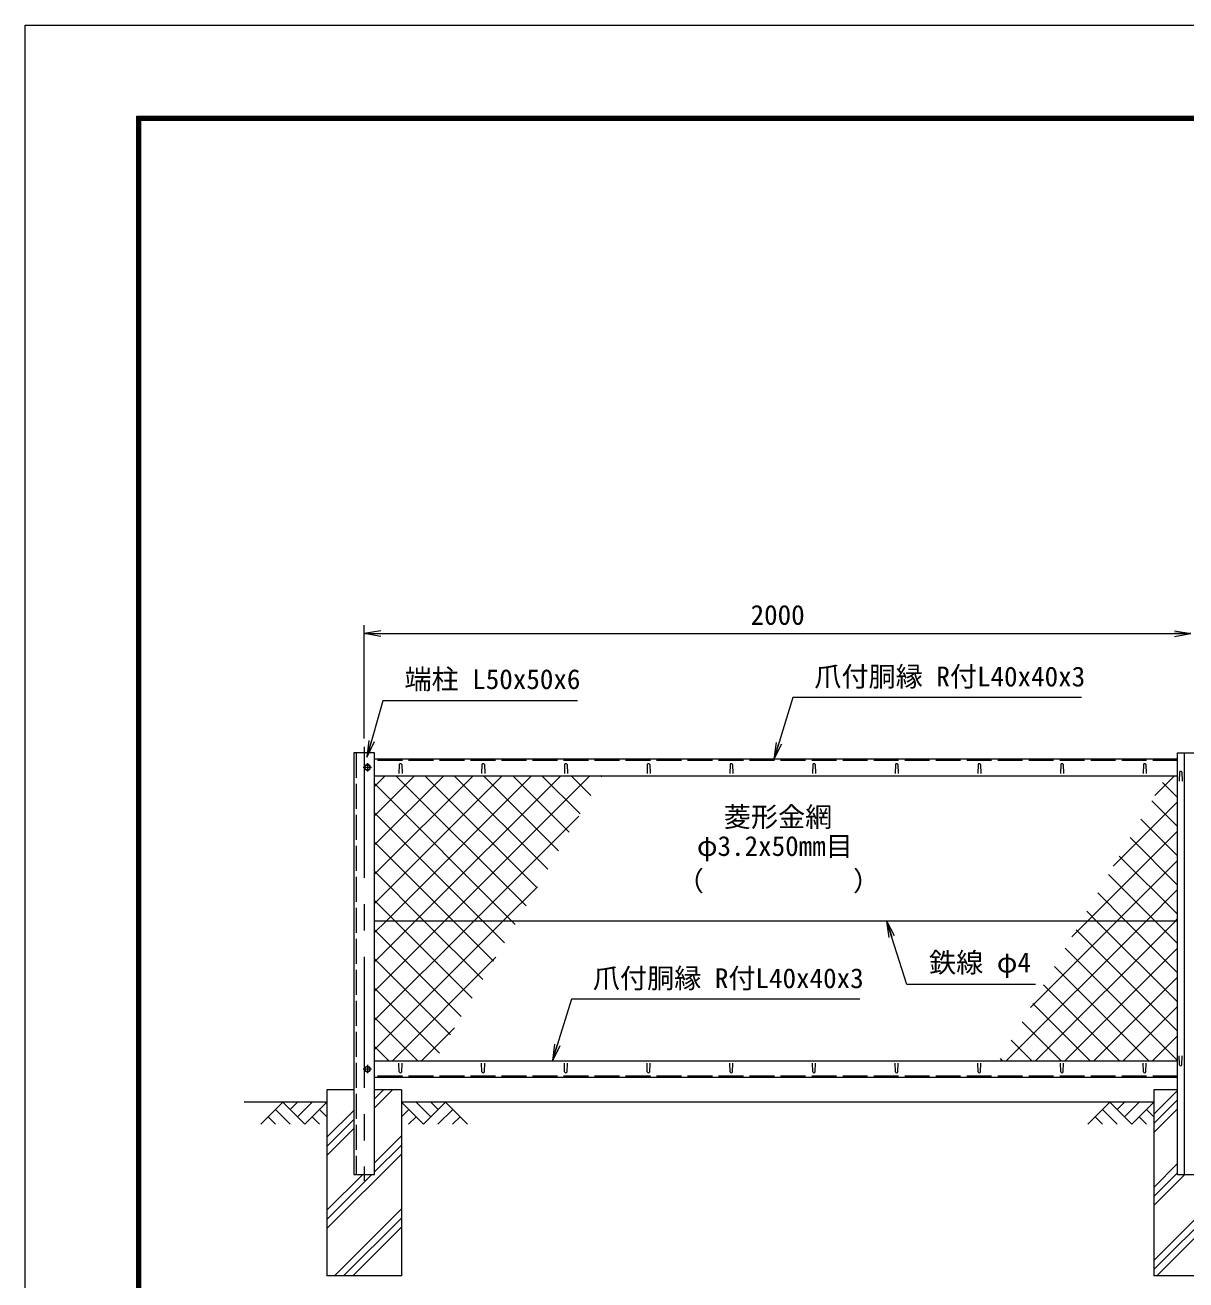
# Model space of a CAD drawing. Units: millimetres, scale not verified. Extents: x -4200 to 4200, y -2970 to 2970.
# Drawn here: x -4200 to -1392, y -66 to 2970 of the extents above; entities that cross this region are included whole.
import ezdxf
from ezdxf.enums import TextEntityAlignment as Align

# ---------------------------------------------------------------- set-up
doc = ezdxf.new("R2010")
doc.units = ezdxf.units.MM
doc.header["$LTSCALE"] = 10
doc.linetypes.add('DASHED', pattern=[7.5, 6, -1.5])
doc.linetypes.add('USER1', pattern=[50.8, 31.75, -6.35, 6.35, -6.35])
for name, color, linetype, lineweight in [('0-0_D-STR1', 1, 'Continuous', 18), ('0-1_D-BMK', 2, 'USER1', 13), ('0-2_D-STR-DIM', 7, 'Continuous', 13), ('0-3_D-STR3', 3, 'Continuous', 13), ('0-4_D-BGD', 7, 'Continuous', 18), ('0-5_D-STR4', 7, 'Continuous', 18), ('0-6_D-DCR-HCH', 7, 'Continuous', 13), ('0-7_0', 7, 'Continuous', 18), ('0-9_D-STR2', 7, 'Continuous', 13), ('0-A_D-STR-TXT', 7, 'Continuous', 13), ('0-B_D-TTL', 7, 'Continuous', 18)]:
    doc.layers.add(name, color=color, linetype=linetype, lineweight=lineweight)
doc.styles.add('ＭＳ ゴシック', font='')
doc.styles.get('ＭＳ ゴシック').set_extended_font_data('MS Gothic')

# ---------------------------------------------------------------- blocks, each defined once
blk = doc.blocks.new('_Open')
at = {"layer": '0-7_0'}
blk.add_line((-10, 1.667), (0, 0), dxfattribs=at)
blk.add_lwpolyline([(-10, -1.667), (0, 0), (-10, 0)], dxfattribs=at)

msp = doc.modelspace()

# ---------------------------------------------------------------- linework, layer by layer
at = {"layer": '0-0_D-STR1'}
for p, q in [((-3404.97, 1208.92), (-3404.97, 188.92)), ((-3354.97, 1208.92), (-3404.97, 1208.92)), ((-3354.97, 188.92), (-3354.97, 1208.92)), ((-1412.47, 1193.92), (-3354.97, 1193.92)), ((-1395.97, 188.92), (-1395.97, 1208.92)), ((-3354.97, 1153.92), (-1412.47, 1153.92)), ((-3294.97, 1180.79), (-3295.72, 1159.29)), ((-3288.97, 1180.79), (-3288.22, 1159.29)), ((-3094.97, 1180.79), (-3095.72, 1159.29)), ((-3088.97, 1180.79), (-3088.22, 1159.29)), ((-2894.97, 1180.79), (-2895.72, 1159.29)), ((-2888.97, 1180.79), (-2888.22, 1159.29)), ((-2694.97, 1180.79), (-2695.72, 1159.29)), ((-2688.97, 1180.79), (-2688.22, 1159.29)), ((-2494.97, 1180.79), (-2495.72, 1159.29)), ((-2488.97, 1180.79), (-2488.22, 1159.29)), ((-2294.97, 1180.79), (-2295.72, 1159.29)), ((-2288.97, 1180.79), (-2288.22, 1159.29)), ((-2094.97, 1180.79), (-2095.72, 1159.29)), ((-2088.97, 1180.79), (-2088.22, 1159.29)), ((-1894.97, 1180.79), (-1895.72, 1159.29)), ((-1888.97, 1180.79), (-1888.22, 1159.29)), ((-1694.97, 1180.79), (-1695.72, 1159.29)), ((-1688.97, 1180.79), (-1688.22, 1159.29)), ((-1494.97, 1180.79), (-1495.72, 1159.29)), ((-1488.97, 1180.79), (-1488.22, 1159.29)), ((-1407.97, 1162.3), (-1408.72, 1140.8)), ((-1401.97, 1162.3), (-1401.22, 1140.8)), ((-3354.97, 463.92), (-1412.47, 463.92)), ((-3294.97, 437.05), (-3295.72, 458.55)), ((-3288.97, 437.05), (-3288.22, 458.55)), ((-3094.97, 437.05), (-3095.72, 458.55)), ((-3088.97, 437.05), (-3088.22, 458.55)), ((-2894.97, 437.05), (-2895.72, 458.55)), ((-2888.97, 437.05), (-2888.22, 458.55)), ((-2694.97, 437.05), (-2695.72, 458.55)), ((-2688.97, 437.05), (-2688.22, 458.55)), ((-2494.97, 437.05), (-2495.72, 458.55)), ((-2488.97, 437.05), (-2488.22, 458.55)), ((-2294.97, 437.05), (-2295.72, 458.55)), ((-2288.97, 437.05), (-2288.22, 458.55)), ((-2094.97, 437.05), (-2095.72, 458.55)), ((-2088.97, 437.05), (-2088.22, 458.55)), ((-1894.97, 437.05), (-1895.72, 458.55)), ((-1888.97, 437.05), (-1888.22, 458.55)), ((-1694.97, 437.05), (-1695.72, 458.55)), ((-1688.97, 437.05), (-1688.22, 458.55)), ((-1494.97, 437.05), (-1495.72, 458.55)), ((-1488.97, 437.05), (-1488.22, 458.55)), ((-1407.97, 454.25), (-1408.72, 475.75)), ((-1401.97, 454.25), (-1401.22, 475.75)), ((-1412.47, 423.92), (-3354.97, 423.92)), ((-3404.97, 188.92), (-3354.97, 188.92)), ((-1412.47, 188.92), (-1347.47, 188.92))]:
    msp.add_line(p, q, dxfattribs=at)
at = {"layer": '0-0_D-STR1', "linetype": 'DASHED'}
for p, q in [((-3398.97, 1208.92), (-3398.97, 188.92)), ((-1412.47, 1190.92), (-3354.97, 1190.92)), ((-1412.47, 426.92), (-3354.97, 426.92))]:
    msp.add_line(p, q, dxfattribs=at)
at = {"layer": '0-0_D-STR1'}
msp.add_lwpolyline([(-1412.47, 188.92), (-1412.47, 1208.92), (-1347.47, 1208.92)], dxfattribs=at)
for centre, start, end in [((-3291.97, 1179.54), 22.61986, 157.38014), ((-3091.97, 1179.54), 22.61986, 157.38014), ((-2891.97, 1179.54), 22.61986, 157.38014), ((-2691.97, 1179.54), 22.61986, 157.38014), ((-2491.97, 1179.54), 22.61986, 157.38014), ((-2291.97, 1179.54), 22.61986, 157.38014), ((-2091.97, 1179.54), 22.61986, 157.38014), ((-1891.97, 1179.54), 22.61986, 157.38014), ((-1691.97, 1179.54), 22.61986, 157.38014), ((-1491.97, 1179.54), 22.61986, 157.38014), ((-1404.97, 1161.05), 22.61986, 157.38014), ((-3291.97, 438.3), 202.61986, 337.38014), ((-3091.97, 438.3), 202.61986, 337.38014), ((-2891.97, 438.3), 202.61986, 337.38014), ((-2691.97, 438.3), 202.61986, 337.38014), ((-2491.97, 438.3), 202.61986, 337.38014), ((-2291.97, 438.3), 202.61986, 337.38014), ((-2091.97, 438.3), 202.61986, 337.38014), ((-1891.97, 438.3), 202.61986, 337.38014), ((-1691.97, 438.3), 202.61986, 337.38014), ((-1491.97, 438.3), 202.61986, 337.38014), ((-1404.97, 455.5), 202.61986, 337.38014)]:
    msp.add_arc(centre, 3.25, start, end, dxfattribs=at)
at = {"layer": '0-1_D-BMK'}
for p, q in [((-3379.97, 1223.92), (-3379.97, 173.92)), ((-3361.97, 1173.92), (-3381.97, 1173.92)), ((-3371.97, 1183.92), (-3371.97, 1163.92)), ((-3361.97, 443.92), (-3381.97, 443.92)), ((-3371.97, 453.92), (-3371.97, 433.92))]:
    msp.add_line(p, q, dxfattribs=at)
at = {"layer": '0-2_D-STR-DIM'}
for p, q in [((-3379.97, 1243.92), (-3379.97, 1517.7)), ((-3379.97, 1497.7), (-1379.97, 1497.7))]:
    msp.add_line(p, q, dxfattribs=at)
at = {"layer": '0-3_D-STR3'}
msp.add_line((-1412.47, 802.17), (-3354.97, 802.17), dxfattribs=at)
for points in [[(-3365.47, 1177.67), (-3371.97, 1181.42), (-3378.47, 1177.67), (-3378.47, 1170.16), (-3371.97, 1166.41), (-3365.47, 1170.16)], [(-3365.47, 447.67), (-3371.97, 451.42), (-3378.47, 447.67), (-3378.47, 440.16), (-3371.97, 436.41), (-3365.47, 440.16)]]:
    msp.add_lwpolyline(points, close=True, dxfattribs=at)
for centre in [(-3371.97, 1173.92), (-3371.97, 443.92)]:
    msp.add_circle(centre, 6.25, dxfattribs=at)
at = {"layer": '0-4_D-BGD'}
for p, q in [((-3469.97, 363.92), (-3669.97, 363.92)), ((-1469.97, 363.92), (-3289.97, 363.92))]:
    msp.add_line(p, q, dxfattribs=at)
at = {"layer": '0-5_D-STR4'}
for p, q in [((-3469.97, 393.92), (-3469.97, -56.08)), ((-3404.97, 393.92), (-3469.97, 393.92)), ((-3289.97, 393.92), (-3354.97, 393.92)), ((-3289.97, 393.92), (-3289.97, -56.08)), ((-1469.97, 393.92), (-1469.97, -56.08)), ((-1412.47, 393.92), (-1469.97, 393.92)), ((-3289.97, -56.08), (-3469.97, -56.08)), ((-1289.97, -56.08), (-1469.97, -56.08))]:
    msp.add_line(p, q, dxfattribs=at)
at = {"layer": '0-6_D-DCR-HCH'}
for p, q in [((-3354.97, 349.9), (-3310.96, 393.92)), ((-3354.97, 372), (-3333.05, 393.92)), ((-1469.97, 334.55), (-1412.47, 392.05)), ((-1469.97, 312.45), (-1412.47, 369.95)), ((-3576.4, 363.92), (-3629.61, 310.71)), ((-3594.14, 346.18), (-3558.5, 310.71)), ((-3576.4, 363.92), (-3523.19, 310.71)), ((-3558.66, 346.18), (-3540.92, 363.92)), ((-3540.92, 328.44), (-3505.45, 363.92)), ((-3523.19, 310.71), (-3469.97, 363.92)), ((-3487.71, 346.18), (-3469.97, 328.52)), ((-3469.97, 279.09), (-3404.97, 344.09)), ((-3236.76, 310.71), (-3289.97, 363.92)), ((-3272.24, 346.18), (-3289.97, 328.52)), ((-3219.03, 328.44), (-3254.5, 363.92)), ((-3183.55, 363.92), (-3236.76, 310.71)), ((-3201.2, 346.09), (-3219.03, 363.92)), ((-3165.81, 346.18), (-3201.45, 310.71)), ((-3183.55, 363.92), (-3130.34, 310.71)), ((-1576.4, 363.92), (-1629.61, 310.71)), ((-1594.14, 346.18), (-1558.5, 310.71)), ((-1576.4, 363.92), (-1523.19, 310.71)), ((-1558.66, 346.18), (-1540.92, 363.92)), ((-1540.92, 328.44), (-1505.45, 363.92)), ((-1523.19, 310.71), (-1469.97, 363.92)), ((-1487.71, 346.18), (-1469.97, 328.52)), ((-1469.97, 290.36), (-1412.47, 347.86)), ((-3611.87, 328.44), (-3594.05, 310.71)), ((-3505.45, 328.44), (-3487.63, 310.71)), ((-3469.97, 257), (-3404.97, 322)), ((-3254.5, 328.44), (-3272.32, 310.71)), ((-3148.08, 328.44), (-3165.89, 310.71)), ((-1611.87, 328.44), (-1594.05, 310.71)), ((-1505.45, 328.44), (-1487.63, 310.71)), ((-3469.97, 234.9), (-3404.97, 299.9)), ((-3354.97, 217.32), (-3289.97, 282.32)), ((-3354.97, 195.22), (-3289.97, 260.22)), ((-3469.97, 58.12), (-3289.97, 238.12)), ((-1469.97, 157.77), (-1412.47, 215.27)), ((-3469.97, 80.22), (-3361.28, 188.92)), ((-3469.97, 102.32), (-3383.37, 188.92)), ((-1469.97, 135.68), (-1412.47, 193.18)), ((-1469.97, 113.58), (-1394.64, 188.92)), ((-1469.97, -19), (-1289.97, 161)), ((-1469.97, -41.1), (-1289.97, 138.9)), ((-3451.6, -56.08), (-3289.97, 105.54)), ((-1462.86, -56.08), (-1289.97, 116.8)), ((-3429.5, -56.08), (-3289.97, 83.44)), ((-3407.4, -56.08), (-3289.97, 61.35))]:
    msp.add_line(p, q, dxfattribs=at)
at = {"layer": '0-9_D-STR2'}
for p, q in [((-3354.97, 1127.72), (-3328.77, 1153.92)), ((-3354.97, 1057.01), (-3258.06, 1153.92)), ((-3354.97, 986.3), (-3187.35, 1153.92)), ((-3354.97, 915.58), (-3116.64, 1153.92)), ((-3354.97, 844.87), (-3045.93, 1153.92)), ((-3326.97, 802.17), (-2975.22, 1153.92)), ((-2988.27, 838.73), (-3303.46, 1153.92)), ((-3256.26, 802.17), (-2904.51, 1153.92)), ((-2962.14, 883.31), (-3232.75, 1153.92)), ((-3185.55, 802.17), (-2833.8, 1153.92)), ((-2936, 927.88), (-3162.04, 1153.92)), ((-2909.86, 972.45), (-3091.33, 1153.92)), ((-2883.72, 1017.02), (-3020.62, 1153.92)), ((-2857.59, 1061.6), (-2949.91, 1153.92)), ((-2831.45, 1106.17), (-2879.19, 1153.92)), ((-2805.31, 1150.74), (-2808.48, 1153.92)), ((-1467.62, 1105.89), (-1419.59, 1153.92)), ((-3022.42, 802.17), (-3354.97, 1134.72)), ((-1412.47, 1101.41), (-1448.89, 1137.82)), ((-1412.47, 1030.7), (-1475.03, 1093.25)), ((-3093.13, 802.17), (-3354.97, 1064.01)), ((-1567.87, 934.92), (-1412.47, 1090.32)), ((-3114.84, 802.17), (-2860.68, 1056.33)), ((-1412.47, 959.99), (-1501.16, 1048.68)), ((-1629.91, 802.17), (-1412.47, 1019.61)), ((-1412.47, 889.28), (-1527.3, 1004.1)), ((-3163.84, 802.17), (-3354.97, 993.3)), ((-1559.2, 802.17), (-1412.47, 948.9)), ((-1412.47, 818.57), (-1553.44, 959.53)), ((-3234.55, 802.17), (-3354.97, 922.59)), ((-1466.78, 802.17), (-1579.58, 914.96)), ((-3044.13, 802.17), (-2960.93, 885.37)), ((-3305.26, 802.17), (-3354.97, 851.88)), ((-1537.5, 802.17), (-1605.71, 870.39)), ((-1488.49, 802.17), (-1412.47, 878.19)), ((-1608.21, 802.17), (-1631.85, 825.81)), ((-3354.97, 774.16), (-3326.97, 802.17)), ((-3354.97, 703.45), (-3256.26, 802.17)), ((-3354.97, 632.74), (-3185.55, 802.17)), ((-3354.97, 562.03), (-3114.84, 802.17)), ((-3354.97, 491.32), (-3044.13, 802.17)), ((-3118.96, 615.87), (-3305.26, 802.17)), ((-3092.82, 660.44), (-3234.55, 802.17)), ((-3066.69, 705.01), (-3163.84, 802.17)), ((-3040.55, 749.59), (-3093.13, 802.17)), ((-3014.41, 794.16), (-3022.42, 802.17)), ((-1826.74, 463.92), (-1488.49, 802.17)), ((-1768.37, 593), (-1559.2, 802.17)), ((-1756.03, 463.92), (-1417.78, 802.17)), ((-1668.12, 763.96), (-1629.91, 802.17)), ((-1412.47, 606.44), (-1608.21, 802.17)), ((-1412.47, 677.15), (-1537.5, 802.17)), ((-1412.47, 747.86), (-1466.78, 802.17)), ((-1417.78, 802.17), (-1412.47, 807.48)), ((-3145.1, 571.29), (-3354.97, 781.17)), ((-1412.47, 535.72), (-1657.99, 781.24)), ((-1685.32, 463.92), (-1412.47, 736.76)), ((-1412.47, 465.01), (-1684.13, 736.67)), ((-3171.24, 526.72), (-3354.97, 710.46)), ((-3311.67, 463.92), (-3061.18, 714.41)), ((-1482.09, 463.92), (-1710.26, 692.09)), ((-3197.37, 482.15), (-3354.97, 639.75)), ((-1552.8, 463.92), (-1736.4, 647.52)), ((-1614.61, 463.92), (-1412.47, 666.05)), ((-1623.51, 463.92), (-1762.54, 602.95)), ((-1543.9, 463.92), (-1412.47, 595.34)), ((-3249.86, 463.92), (-3354.97, 569.04)), ((-1694.22, 463.92), (-1788.68, 558.37)), ((-3240.96, 463.92), (-3161.43, 543.44)), ((-1473.19, 463.92), (-1412.47, 524.63)), ((-3320.57, 463.92), (-3354.97, 498.33)), ((-1764.93, 463.92), (-1814.81, 513.8)), ((-1835.64, 463.92), (-1840.95, 469.23))]:
    msp.add_line(p, q, dxfattribs=at)
at = {"layer": '0-A_D-STR-TXT'}
for points in [[(-1645.07, 1342.79), (-2342.95, 1342.79), (-2388.31, 1195.83)], [(-2863.62, 1335.21), (-3334.59, 1335.21), (-3372.68, 1200.94)], [(-1755.92, 648.54), (-2067.25, 648.54), (-2115.34, 800.26)], [(-2180.85, 612.79), (-2878.73, 612.79), (-2924.09, 465.83)]]:
    msp.add_lwpolyline(points, dxfattribs=at)
at = {"layer": '0-B_D-TTL', "color": 2}
msp.add_lwpolyline([(-4200, 2970), (4200, 2970), (4200, -2970), (-4200, -2970)], close=True, dxfattribs=at)
at = {"layer": '0-B_D-TTL'}
for points in [[(-3930, 2750), (3930, 2750), (3930, -2750), (-3930, -2750)], [(-3927.5, 2747.5), (3927.5, 2747.5), (3927.5, -2747.5), (-3927.5, -2747.5)], [(-3925, 2745), (3925, 2745), (3925, -2745), (-3925, -2745)], [(-3922.5, 2742.5), (3922.5, 2742.5), (3922.5, -2742.5), (-3922.5, -2742.5)], [(-3920, 2740), (3920, 2740), (3920, -2740), (-3920, -2740)]]:
    msp.add_lwpolyline(points, close=True, dxfattribs=at)

# ---------------------------------------------------------------- block references
at = {"layer": '0-2_D-STR-DIM', "xscale": 4, "yscale": 4, "rotation": 180}
msp.add_blockref('_Open', (-3379.97, 1497.7), dxfattribs=at)
at = {"layer": '0-2_D-STR-DIM', "xscale": 4, "yscale": 4}
msp.add_blockref('_Open', (-1379.97, 1497.7), dxfattribs=at)
at = {"layer": '0-A_D-STR-TXT', "xscale": 4, "yscale": 4}
for p, rotation in [((-3373.23, 1199.01), 254.16392), ((-2388.9, 1193.92), 252.84683), ((-2115.95, 802.17), 107.58773), ((-2924.68, 463.92), 252.84683)]:
    msp.add_blockref('_Open', p, dxfattribs=dict(at, rotation=rotation))

# ---------------------------------------------------------------- texts
at = {"layer": '0-2_D-STR-DIM', "style": 'ＭＳ ゴシック'}
msp.add_text('2000', height=48.09, dxfattribs=at).set_placement((-2445.24, 1504.45), align=Align.BOTTOM_LEFT)
at = {"layer": '0-A_D-STR-TXT', "style": 'ＭＳ ゴシック'}
for s, p in [('端柱 L50x50x6', (-3282.4, 1349.06)), ('爪付胴縁 R付L40x40x3', (-2291.01, 1355.37)), ('菱形金網', (-2509.92, 1015.72)), ('φ3.2x50mm目', (-2574.9, 945.28)), ('（\u3000\u3000   \u3000\u3000）', (-2623.63, 860.81)), ('鉄線 φ4', (-2013.53, 663.41)), ('爪付胴縁 R付L40x40x3', (-2826.79, 625.37))]:
    msp.add_text(s, height=48.09, dxfattribs=at).set_placement(p, align=Align.BOTTOM_LEFT)

doc.saveas('drawing.dxf')
